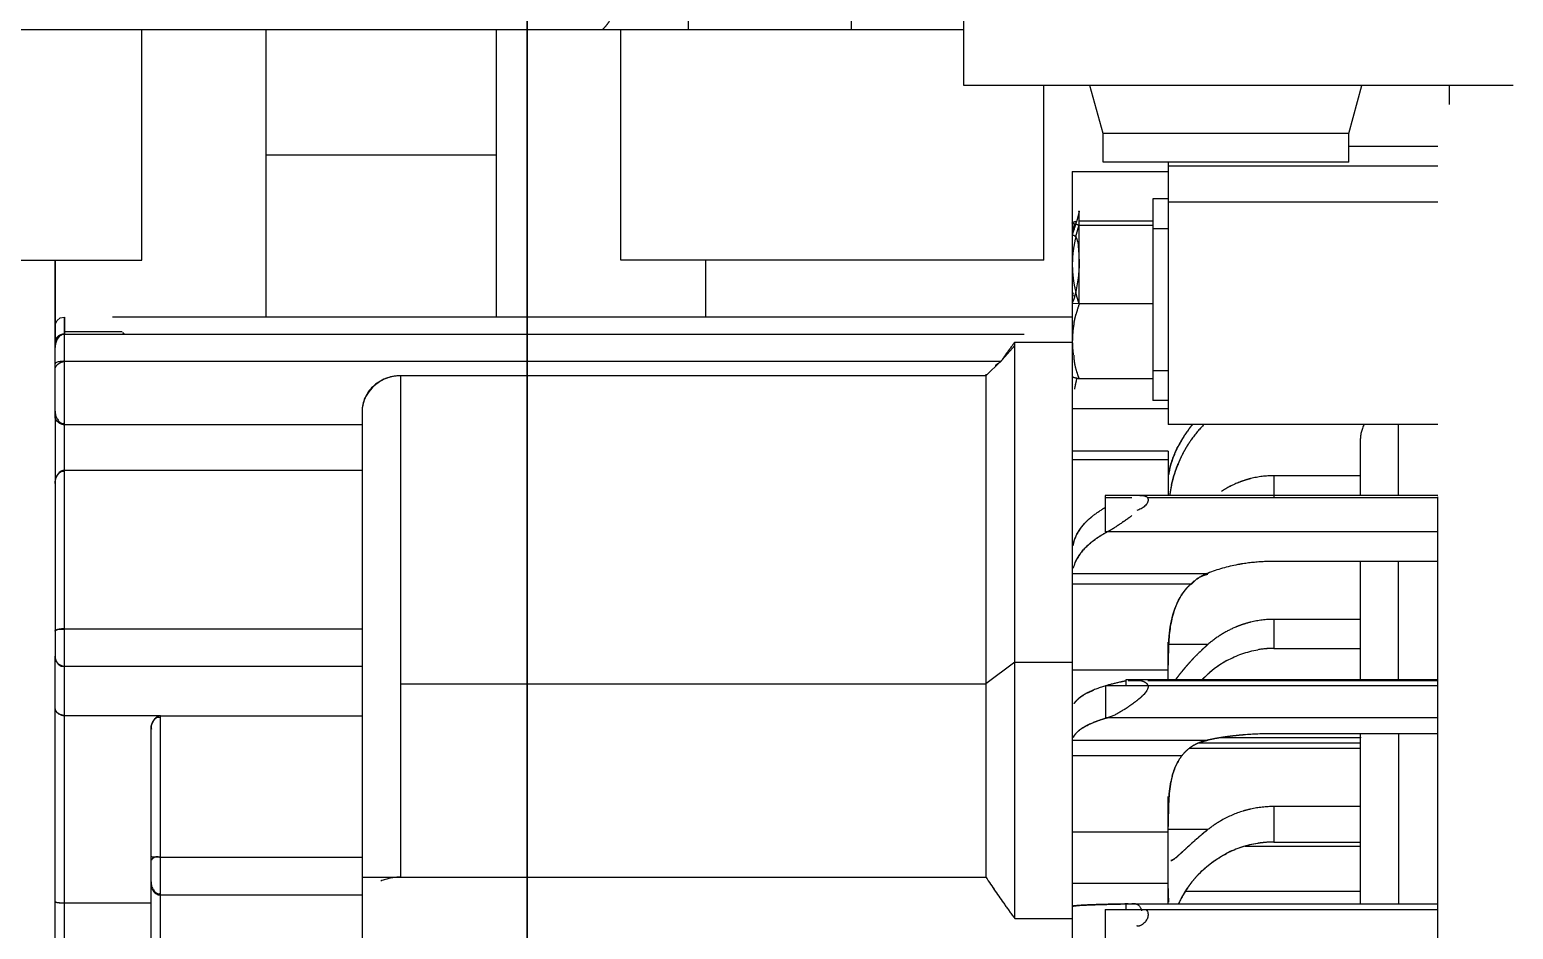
# Model space of a CAD drawing. Header units: millimetres. Extents: x 17886 to 18265, y -8727 to -7321.
# Drawn here: x 17969.892 to 17970.665, y -7871.951 to -7871.482 of the extents above; entities that cross this region are included whole.
import ezdxf

# ---------------------------------------------------------------- set-up
doc = ezdxf.new("R2010")
doc.units = ezdxf.units.MM
doc.linetypes.add('EPL_DASH', pattern=[1, 0.5, -0.5])
for name, color, linetype in [('2620532_DKREDXF_CONTINUOUS_LINE', 7, 'Continuous'), ('2706792_BM04DXF_CONTINUOUS_LINE', 7, 'Continuous'), ('3884027_DKREDXF_CONTINUOUS_LINE', 7, 'Continuous'), ('5D1026_DKVG0DXF_CONTINUOUS_LINE', 7, 'Continuous')]:
    doc.layers.add(name, color=color, linetype=linetype)
doc.layers.add('CRTANJE', color=4, linetype='Continuous', lineweight=30)

msp = doc.modelspace()

# ---------------------------------------------------------------- linework, layer by layer
at = {"layer": '2620532_DKREDXF_CONTINUOUS_LINE', "color": 7, "linetype": 'EPL_DASH'}
for p, q in [((17970.4512, -7871.53646), (17970.44438, -7871.51146)), ((17970.5792, -7871.53646), (17970.58602, -7871.51146)), ((17970.4512, -7871.55146), (17970.4512, -7871.53646)), ((17970.5792, -7871.53646), (17970.4512, -7871.53646)), ((17970.5792, -7871.55146), (17970.5792, -7871.53646)), ((17970.5792, -7871.55146), (17970.4512, -7871.55146))]:
    msp.add_line(p, q, dxfattribs=at)
at = {"layer": '2706792_BM04DXF_CONTINUOUS_LINE', "color": 7, "linetype": 'EPL_DASH'}
msp.add_line((17970.6257, -7873.2258), (17970.6257, -7871.51146), dxfattribs=at)
at = {"layer": '3884027_DKREDXF_CONTINUOUS_LINE', "color": 6, "linetype": 'EPL_DASH'}
for p, q in [((17970.2352, -7871.48246), (17970.2352, -7871.46946)), ((17970.3202, -7871.48246), (17970.3202, -7871.46946)), ((17970.20004, -7871.48246), (17967.5752, -7871.48246)), ((17969.95035, -7871.60246), (17969.95035, -7871.48246)), ((17970.0152, -7871.63225), (17970.0152, -7871.48246)), ((17970.1352, -7871.63225), (17970.1352, -7871.48246)), ((17970.20004, -7871.60246), (17970.20004, -7871.48246)), ((17970.42036, -7871.60246), (17970.42036, -7871.51146)), ((17970.0152, -7871.54762), (17970.1352, -7871.54762)), ((17970.4852, -7871.57057), (17970.4772, -7871.57057)), ((17970.43876, -7871.57688), (17970.43879, -7871.57683)), ((17969.6652, -7871.60246), (17969.95035, -7871.60246)), ((17969.9052, -7871.63742), (17969.9052, -7871.60246)), ((17969.90522, -7871.60246), (17969.90522, -7871.63746)), ((17970.42036, -7871.60246), (17970.20004, -7871.60246)), ((17970.24413, -7871.60246), (17970.24413, -7871.63225)), ((17969.90626, -7871.634), (17969.90783, -7871.63262)), ((17969.90783, -7871.63262), (17969.9102, -7871.63224)), ((17970.4352, -7871.63225), (17969.9102, -7871.63225)), ((17969.9052, -7871.63827), (17969.9052, -7871.63724)), ((17970.4852, -7871.67557), (17970.4772, -7871.67557)), ((17970.4852, -7871.70206), (17970.4352, -7871.70206)), ((17970.6257, -7871.72508), (17970.45239, -7871.72508)), ((17969.9052, -7871.80883), (17969.9052, -7871.80902)), ((17969.9052, -7871.8107), (17969.9052, -7871.80943)), ((17970.6257, -7871.8212), (17970.46316, -7871.8212)), ((17969.9552, -7871.8466), (17969.9552, -7871.84685)), ((17970.5852, -7871.8513), (17970.51233, -7871.8513)), ((17970.46438, -7871.93788), (17970.46317, -7871.93788))]:
    msp.add_line(p, q, dxfattribs=at)
at = {"layer": '3884027_DKREDXF_CONTINUOUS_LINE', "color": 7, "linetype": 'EPL_DASH'}
for p, q in [((17970.3786, -7871.48246), (17970.20004, -7871.48246)), ((17970.5792, -7871.54321), (17970.6257, -7871.54321)), ((17970.4852, -7871.55146), (17970.4852, -7871.68811)), ((17970.4352, -7871.55635), (17970.4352, -7872.92187)), ((17970.4352, -7871.55635), (17970.4852, -7871.55635)), ((17970.4852, -7871.55347), (17970.6257, -7871.55347)), ((17970.4772, -7871.57057), (17970.4772, -7871.67557)), ((17970.4852, -7871.5722), (17970.6257, -7871.5722)), ((17970.43877, -7871.57687), (17970.43879, -7871.57685)), ((17970.43877, -7871.58197), (17970.4772, -7871.58197)), ((17970.43879, -7871.57685), (17970.43879, -7871.57683)), ((17970.43879, -7871.59852), (17970.43879, -7871.57694)), ((17970.43877, -7871.58426), (17970.4772, -7871.58426)), ((17970.4772, -7871.58605), (17970.4852, -7871.58605)), ((17970.43879, -7871.60196), (17970.43879, -7871.59852)), ((17970.43879, -7871.60509), (17970.43879, -7871.60196)), ((17970.43879, -7871.62535), (17970.43879, -7871.60509)), ((17970.43522, -7871.62109), (17970.43653, -7871.62097)), ((17970.43877, -7871.62535), (17970.43522, -7871.62505)), ((17970.4772, -7871.62535), (17970.43877, -7871.62535)), ((17969.9102, -7871.63228), (17969.9102, -7871.63224)), ((17969.9102, -7871.63224), (17969.9102, -7871.63491)), ((17969.9102, -7871.64104), (17969.9102, -7871.63225)), ((17969.9102, -7871.63491), (17969.9102, -7871.6366)), ((17969.9052, -7871.6373), (17969.9052, -7871.63725)), ((17969.9052, -7871.63725), (17969.9052, -7871.63793)), ((17969.9052, -7871.63746), (17969.9052, -7871.6373)), ((17969.9052, -7871.68415), (17969.9052, -7871.63742)), ((17969.9052, -7871.63766), (17969.9052, -7871.63746)), ((17969.9052, -7871.63798), (17969.9052, -7871.63766)), ((17969.9052, -7871.63793), (17969.9052, -7871.63847)), ((17969.9052, -7871.64163), (17969.9052, -7871.63798)), ((17969.9052, -7871.63847), (17969.9052, -7871.64423)), ((17969.9052, -7871.64251), (17969.9052, -7871.64163)), ((17969.9052, -7871.64347), (17969.9052, -7871.64251)), ((17969.9052, -7871.6449), (17969.9052, -7871.64347)), ((17969.9102, -7871.6366), (17969.9102, -7871.63863)), ((17969.9102, -7871.63863), (17969.9102, -7871.63979)), ((17969.9102, -7871.63979), (17969.9102, -7871.64104)), ((17969.9402, -7871.63993), (17969.9102, -7871.63993)), ((17969.9102, -7871.64104), (17970.4352, -7871.64104)), ((17969.9102, -7872.0765), (17969.9102, -7871.64113)), ((17969.9052, -7871.64423), (17969.9052, -7871.64516)), ((17969.9052, -7871.64806), (17969.9052, -7871.6449)), ((17970.4052, -7871.64701), (17970.40002, -7871.65287)), ((17970.4052, -7871.94544), (17970.4052, -7871.64524)), ((17970.4052, -7871.64524), (17970.4352, -7871.64524)), ((17969.90521, -7871.6564), (17969.9052, -7871.65649)), ((17969.9102, -7871.6552), (17970.398, -7871.6552)), ((17970.398, -7871.6552), (17970.3902, -7871.66277)), ((17970.40002, -7871.65287), (17970.39738, -7871.65585)), ((17970.0852, -7871.66277), (17970.0852, -7871.92395)), ((17970.3902, -7871.66277), (17970.0852, -7871.66277)), ((17970.3902, -7871.66188), (17970.3902, -7871.92395)), ((17970.43877, -7871.66416), (17970.4772, -7871.66416)), ((17970.4772, -7871.66008), (17970.4852, -7871.66008)), ((17969.9052, -7871.68121), (17969.90522, -7871.68182)), ((17970.0652, -7871.68109), (17970.0652, -7871.9589)), ((17970.43527, -7871.67972), (17970.4852, -7871.67972)), ((17969.90521, -7871.68444), (17969.9052, -7871.68415)), ((17969.9052, -7871.68444), (17969.9052, -7871.80883)), ((17969.9102, -7871.68817), (17970.0652, -7871.68817)), ((17970.6257, -7871.68811), (17970.4852, -7871.68811)), ((17970.6052, -7871.72508), (17970.6052, -7871.68811)), ((17970.5852, -7871.69689), (17970.5852, -7871.72508)), ((17970.4852, -7871.70206), (17970.4852, -7871.72508)), ((17969.9102, -7871.71185), (17970.0652, -7871.71185)), ((17970.4352, -7871.70637), (17970.4852, -7871.70637)), ((17969.9052, -7871.7188), (17969.90522, -7871.71819)), ((17970.5402, -7871.71482), (17970.5402, -7871.72577)), ((17970.5852, -7871.71482), (17970.5402, -7871.71482)), ((17970.45239, -7871.72509), (17970.45239, -7871.74401)), ((17970.45239, -7871.72619), (17970.46615, -7871.72619)), ((17970.47461, -7871.72619), (17970.6257, -7871.72619)), ((17970.6257, -7871.74401), (17970.45239, -7871.74401)), ((17970.6257, -7871.75945), (17970.5402, -7871.75945)), ((17970.5852, -7871.75945), (17970.5852, -7871.82151)), ((17970.6052, -7871.82151), (17970.6052, -7871.75945)), ((17970.43526, -7871.76567), (17970.50575, -7871.76567)), ((17970.4352, -7871.7712), (17970.49696, -7871.7712)), ((17970.5402, -7871.78964), (17970.5402, -7871.80477)), ((17970.5852, -7871.78964), (17970.5402, -7871.78964)), ((17969.9052, -7871.79587), (17969.90522, -7871.79576)), ((17969.9102, -7871.79458), (17970.0652, -7871.79458)), ((17970.4852, -7871.82151), (17970.4852, -7871.80157)), ((17970.4852, -7871.80262), (17970.50599, -7871.80262)), ((17970.53188, -7871.80547), (17970.53193, -7871.80546)), ((17970.5402, -7871.80477), (17970.5852, -7871.80477)), ((17969.9052, -7871.80883), (17969.9052, -7871.80905)), ((17969.90521, -7871.80924), (17969.9052, -7871.80883)), ((17969.9052, -7872.06954), (17969.9052, -7871.8107)), ((17970.0652, -7871.8142), (17969.9102, -7871.8142)), ((17970.4052, -7871.8119), (17970.3902, -7871.82322)), ((17970.4052, -7871.8119), (17970.3902, -7871.82322)), ((17970.4052, -7871.8119), (17970.4352, -7871.8119)), ((17970.4352, -7871.81591), (17970.4852, -7871.81591)), ((17970.46316, -7871.8212), (17970.46316, -7871.82411)), ((17970.46437, -7871.82151), (17970.47068, -7871.82151)), ((17970.47457, -7871.82151), (17970.6257, -7871.82151)), ((17970.0852, -7871.82322), (17970.3902, -7871.82322)), ((17970.45245, -7871.82411), (17970.45245, -7871.8409)), ((17970.45245, -7871.82411), (17970.6257, -7871.82411)), ((17970.45272, -7871.82422), (17970.4531, -7871.82411)), ((17970.46025, -7871.82232), (17970.46027, -7871.82232)), ((17969.90521, -7871.83645), (17969.9052, -7871.8362)), ((17969.9102, -7871.83972), (17969.9602, -7871.83972)), ((17969.9602, -7871.95877), (17969.9602, -7871.8399)), ((17969.9602, -7871.8399), (17970.0652, -7871.8399)), ((17970.6257, -7871.8409), (17970.45245, -7871.8409)), ((17969.9552, -7871.84685), (17969.95522, -7871.84624)), ((17969.9552, -7872.23059), (17969.9552, -7871.84685)), ((17970.43526, -7871.85255), (17970.50575, -7871.85255)), ((17970.6257, -7871.84921), (17970.5402, -7871.84921)), ((17970.5852, -7871.84921), (17970.5852, -7871.93788)), ((17970.6052, -7871.84921), (17970.6052, -7871.93788)), ((17970.4352, -7871.86048), (17970.4924, -7871.86048)), ((17970.4962, -7871.8568), (17970.5852, -7871.8568)), ((17970.5852, -7871.8542), (17970.50066, -7871.8542)), ((17970.4852, -7871.93788), (17970.4852, -7871.88189)), ((17970.5402, -7871.88714), (17970.5402, -7871.90566)), ((17970.5852, -7871.88714), (17970.5402, -7871.88714)), ((17970.4852, -7871.899), (17970.50605, -7871.899)), ((17970.4352, -7871.9004), (17970.4852, -7871.9004)), ((17970.5402, -7871.90566), (17970.5852, -7871.90566)), ((17969.95521, -7871.91331), (17969.9552, -7871.91329)), ((17969.95959, -7871.91358), (17970.0652, -7871.91359)), ((17970.52521, -7871.90782), (17970.5852, -7871.90782)), ((17969.9552, -7871.92789), (17969.95521, -7871.92822)), ((17970.0652, -7871.92395), (17970.3902, -7871.92395)), ((17970.4352, -7871.92709), (17970.4852, -7871.92709)), ((17969.9052, -7871.93667), (17969.90521, -7871.93672)), ((17969.9102, -7871.93731), (17969.9552, -7871.93731)), ((17970.0652, -7871.93326), (17969.9602, -7871.93326)), ((17970.46028, -7871.93795), (17970.46312, -7871.9379)), ((17970.46312, -7871.9379), (17970.46438, -7871.93788)), ((17970.46438, -7871.93788), (17970.46315, -7871.9379)), ((17970.46317, -7871.93788), (17970.46317, -7871.94079)), ((17970.46438, -7871.93788), (17970.6257, -7871.93788)), ((17970.49418, -7871.9312), (17970.5852, -7871.9312)), ((17970.4052, -7871.94544), (17970.4352, -7871.94544)), ((17970.45239, -7871.94079), (17970.45239, -7871.95788)), ((17970.45239, -7871.94079), (17970.6257, -7871.94079))]:
    msp.add_line(p, q, dxfattribs=at)
at = {"layer": '3884027_DKREDXF_CONTINUOUS_LINE', "color": 6, "linetype": 'EPL_DASH'}
for points in [[(17969.9052, -7871.63724), (17969.90545, -7871.6357), (17969.90626, -7871.634)], [(17969.9052, -7871.63724), (17969.90527, -7871.63786), (17969.90532, -7871.63799)], [(17969.90532, -7871.63799), (17969.90538, -7871.63806), (17969.90552, -7871.63804)]]:
    msp.add_lwpolyline(points, dxfattribs=at)
at = {"layer": '3884027_DKREDXF_CONTINUOUS_LINE', "color": 7, "linetype": 'EPL_DASH'}
for points in [[(17969.9102, -7871.64113), (17969.90962, -7871.64117), (17969.90905, -7871.64131), (17969.90848, -7871.64155), (17969.90792, -7871.64189), (17969.90737, -7871.64235), (17969.90683, -7871.64294), (17969.90633, -7871.64366), (17969.9059, -7871.64452), (17969.90555, -7871.64552)], [(17969.90555, -7871.64552), (17969.90538, -7871.64624), (17969.90525, -7871.64711), (17969.9052, -7871.64808)], [(17969.90555, -7871.65602), (17969.90538, -7871.65615), (17969.90525, -7871.65632), (17969.90521, -7871.6564)], [(17969.9102, -7871.6552), (17969.90962, -7871.65521), (17969.90905, -7871.65524), (17969.90848, -7871.65528), (17969.90792, -7871.65534), (17969.90736, -7871.65543), (17969.90682, -7871.65554), (17969.90633, -7871.65567), (17969.9059, -7871.65583), (17969.90555, -7871.65602)], [(17970.47457, -7871.82411), (17970.47465, -7871.82457), (17970.47464, -7871.82503), (17970.47455, -7871.82553), (17970.47436, -7871.82606), (17970.47406, -7871.82665), (17970.47366, -7871.82727), (17970.47312, -7871.82798), (17970.47243, -7871.82875)], [(17969.9556, -7871.91342), (17969.95538, -7871.91338), (17969.95525, -7871.91334), (17969.95521, -7871.91331)], [(17969.95959, -7871.91358), (17969.95899, -7871.91358), (17969.95841, -7871.91357), (17969.95783, -7871.91356), (17969.95729, -7871.91354), (17969.95678, -7871.91351), (17969.95632, -7871.91349), (17969.95593, -7871.91345), (17969.9556, -7871.91342)], [(17970.47361, -7871.94078), (17970.47401, -7871.94127), (17970.47431, -7871.94176), (17970.47451, -7871.94224), (17970.47463, -7871.94272)]]:
    msp.add_lwpolyline(points, dxfattribs=at)
for centre, radius, start, end in [((17970.31785, -7871.5486), 0.12427, 343.48798, 344.29808), ((17970.29879, -7871.53747), 0.14529, 339.88366, 340.56547), ((17970.32465, -7871.55084), 0.11711, 340.76289, 341.64074), ((17970.31849, -7871.5488), 0.1236, 341.64688, 343.4942), ((17970.28345, -7871.53206), 0.16156, 340.56909, 341.3353), ((17970.50621, -7871.60728), 0.07121, 166.01051, 170.23053), ((17970.44718, -7871.53572), 0.04926, 259.34982, 260.17196), ((17970.49425, -7871.60522), 0.05908, 170.24007, 174.91375), ((17970.40503, -7871.59983), 0.03368, 5.58044, 8.14904), ((17970.39421, -7871.60089), 0.04456, 3.44477, 5.59423), ((17970.49016, -7871.60478), 0.05496, 174.98399, 179.76758), ((17970.49091, -7871.60479), 0.05571, 179.76713, 184.51004), ((17970.38255, -7871.60161), 0.05623, 1.60458, 3.45453), ((17970.37098, -7871.60194), 0.06781, 359.98438, 1.61198), ((17970.49449, -7871.60446), 0.05931, 184.55049, 189.26319), ((17970.40094, -7871.60836), 0.03657, 339.63328, 342.31541), ((17970.50242, -7871.60316), 0.06734, 189.27145, 193.88077), ((17970.40693, -7871.61383), 0.03043, 338.36335, 341.64539), ((17970.51018, -7871.65015), 0.07559, 163.55656, 165.00692), ((17970.52405, -7871.6543), 0.09006, 161.25145, 163.52374), ((17970.48899, -7871.64519), 0.05381, 169.3552, 173.91849), ((17970.48513, -7871.64477), 0.04992, 173.93615, 183.39988), ((17970.4972, -7871.72003), 0.11842, 144.8681, 146.8188), ((17970.48683, -7871.64463), 0.05163, 183.44262, 188.10326), ((17970.51191, -7871.68274), 0.07669, 167.00562, 170.21919), ((17970.51137, -7871.68262), 0.07614, 165.78919, 168.82269), ((17970.51133, -7871.68261), 0.0761, 165.7868, 167.00308), ((17970.08238, -7871.68112), 0.01718, 172.97649, 179.89656), ((17970.54922, -7871.73007), 0.06636, 143.49459, 148.83477), ((17970.55042, -7871.73084), 0.06778, 140.92169, 144.06159), ((17970.55135, -7871.73159), 0.06897, 140.91518, 143.52867), ((17970.54551, -7871.73004), 0.05909, 134.76893, 144.9992), ((17970.54532, -7871.72987), 0.05884, 134.75959, 144.97878), ((17970.5461, -7871.72812), 0.06267, 148.8855, 151.45782), ((17970.54789, -7871.73173), 0.06201, 144.93925, 148.52087), ((17970.5475, -7871.73149), 0.06155, 144.95912, 148.35621), ((17970.55026, -7871.73307), 0.06473, 153.27727, 158.02087), ((17970.55077, -7871.73328), 0.06528, 153.10617, 157.90144), ((17970.54921, -7871.73254), 0.06356, 148.52058, 153.27848), ((17970.54887, -7871.73232), 0.06316, 148.36432, 153.10611), ((17970.55356, -7871.73438), 0.06828, 157.93506, 167.36411), ((17970.54504, -7871.73248), 0.05955, 167.3497, 169.79077), ((17970.54115, -7871.7669), 0.05225, 111.24116, 122.7689), ((17970.54099, -7871.76659), 0.05191, 111.19197, 122.79192), ((17970.54082, -7871.76628), 0.05155, 108.84185, 111.14466), ((17970.54052, -7871.76542), 0.05064, 108.83053, 111.17491), ((17970.54059, -7871.76556), 0.05079, 104.18724, 108.85423), ((17970.5404, -7871.76509), 0.05029, 104.15717, 108.83078), ((17970.54025, -7871.76451), 0.04969, 90.06119, 104.15002), ((17970.54021, -7871.76432), 0.0495, 90.01339, 104.11451), ((17970.47045, -7871.76699), 0.03976, 127.55255, 132.78841), ((17970.32692, -7871.54826), 0.23343, 305.95007, 306.61763), ((17970.47976, -7871.79454), 0.05687, 117.31928, 121.24651), ((17970.4801, -7871.79518), 0.0576, 117.32799, 121.17118), ((17970.33293, -7871.55656), 0.22318, 305.28718, 305.95134), ((17970.47587, -7871.78814), 0.04938, 121.23733, 125.58524), ((17970.47587, -7871.78819), 0.04944, 121.16696, 125.26083), ((17970.53993, -7871.86217), 0.10271, 92.12671, 98.87035), ((17970.5399, -7871.86192), 0.10246, 92.11748, 98.87764), ((17970.54021, -7871.86869), 0.10924, 90.00502, 92.14705), ((17970.54017, -7871.86672), 0.10726, 89.9845, 92.16601), ((17970.53907, -7871.85625), 0.09673, 98.91196, 100.51552), ((17970.53895, -7871.85548), 0.09596, 98.91146, 100.52773), ((17970.51762, -7871.79345), 0.03037, 138.39192, 148.77774), ((17970.51665, -7871.7926), 0.02908, 132.60273, 138.35861), ((17970.51651, -7871.79249), 0.0289, 132.55728, 137.9729), ((17970.52328, -7871.79653), 0.03682, 153.32305, 157.75924), ((17970.51995, -7871.79486), 0.03309, 148.77096, 153.32525), ((17970.54052, -7871.84161), 0.05202, 103.74911, 108.28946), ((17970.54025, -7871.84081), 0.05117, 90.05753, 103.70302), ((17970.54021, -7871.84062), 0.05098, 90.00907, 103.67157), ((17970.54228, -7871.84456), 0.05546, 121.95923, 130.87443), ((17970.54188, -7871.84405), 0.05481, 121.88771, 130.90285), ((17970.54094, -7871.84254), 0.05303, 112.87701, 121.89105), ((17970.54067, -7871.84202), 0.05245, 112.82199, 121.93094), ((17970.54064, -7871.84202), 0.05244, 109.92215, 112.79115), ((17970.54049, -7871.84154), 0.05194, 109.94714, 112.84405), ((17970.54071, -7871.84222), 0.05266, 108.2785, 109.92311), ((17970.54036, -7871.84119), 0.05157, 108.26637, 109.94577), ((17970.54032, -7871.84108), 0.05145, 103.71148, 108.26552), ((17970.61153, -7871.80867), 0.1263, 176.99948, 178.15122), ((17970.57938, -7871.8872), 0.11198, 130.94768, 136.8145), ((17970.57845, -7871.88631), 0.11069, 133.03668, 136.77026), ((17970.58234, -7871.89048), 0.1164, 130.99107, 133.03665), ((17970.54023, -7871.85491), 0.05015, 90.03852, 99.58878), ((17970.54024, -7871.85476), 0.04999, 90.04514, 99.56362), ((17970.88231, -7871.81246), 0.39711, 179.54848, 180.01035), ((17970.57864, -7871.88657), 0.11101, 138.33442, 139.83354), ((17970.57899, -7871.88686), 0.11146, 138.39054, 139.83584), ((17970.57892, -7871.88681), 0.11138, 136.79846, 138.38075), ((17970.5802, -7871.88794), 0.11308, 136.77808, 138.33873), ((17970.54173, -7871.85821), 0.05378, 118.878, 128.45914), ((17970.54179, -7871.85829), 0.05388, 118.72711, 128.25243), ((17970.4874, -7871.94889), 0.12945, 100.80433, 102.10558), ((17970.58471, -7871.8914), 0.11877, 141.15467, 143.95211), ((17970.58016, -7871.88778), 0.11295, 140.48361, 141.13633), ((17970.58002, -7871.88773), 0.11281, 140.45703, 141.11008), ((17970.58034, -7871.888), 0.11323, 139.83233, 140.45752), ((17970.57795, -7871.88596), 0.11009, 139.84106, 140.4837), ((17970.54328, -7871.86017), 0.05628, 128.26368, 136.5748), ((17970.54333, -7871.8602), 0.05633, 128.47311, 136.58556), ((17970.45602, -7871.85359), 0.02873, 118.8345, 121.57976), ((17970.45869, -7871.85842), 0.03426, 116.46553, 118.84151), ((17970.41612, -7871.76422), 0.08583, 302.33708, 304.05495), ((17970.47009, -7871.9029), 0.0641, 107.96727, 110.94195), ((17970.47533, -7871.91924), 0.08126, 105.41913, 107.92852), ((17970.47512, -7871.91836), 0.08036, 105.44086, 107.98063), ((17970.52966, -7871.96076), 0.11082, 100.65657, 102.45989), ((17970.52929, -7871.95882), 0.10885, 100.65597, 102.49094), ((17970.53241, -7871.97525), 0.12557, 99.30356, 100.66709), ((17970.53226, -7871.97443), 0.12474, 99.29513, 100.66775), ((17970.53419, -7871.98615), 0.13662, 98.16836, 99.29973), ((17970.53419, -7871.98604), 0.13651, 98.17604, 99.30771), ((17970.53529, -7871.99375), 0.1443, 97.53248, 98.17324), ((17970.53521, -7871.99304), 0.14359, 97.53676, 98.18053), ((17970.53695, -7872.00664), 0.15729, 95.86619, 97.51566), ((17970.53689, -7872.00612), 0.15677, 95.86432, 97.51902), ((17970.5389, -7872.02547), 0.17622, 94.36631, 95.87074), ((17970.53865, -7872.0229), 0.17365, 94.80627, 95.87541), ((17970.5393, -7872.03052), 0.18129, 94.37332, 94.81199), ((17970.54006, -7872.04247), 0.19326, 89.95913, 94.32659), ((17970.54001, -7872.04129), 0.19208, 89.94494, 94.33941), ((17970.59511, -7871.85252), 0.00991, 171.3349, 179.95862), ((17970.59455, -7871.85252), 0.00935, 170.78473, 179.92737), ((17970.50944, -7871.87415), 0.02184, 135.00928, 141.25797), ((17970.50898, -7871.87374), 0.02123, 134.9091, 141.3416), ((17970.50901, -7871.87373), 0.02125, 128.54268, 135.00026), ((17970.50892, -7871.87368), 0.02115, 128.41069, 134.89822), ((17970.50897, -7871.87368), 0.02119, 121.76892, 128.53225), ((17970.50921, -7871.87406), 0.02163, 121.78087, 128.39938), ((17970.50977, -7871.87496), 0.02269, 115.12787, 121.77014), ((17970.50954, -7871.87463), 0.02229, 114.95336, 121.72309), ((17970.51075, -7871.87725), 0.02517, 108.48839, 114.93464), ((17970.53143, -7871.88288), 0.04568, 165.3951, 168.66387), ((17970.53141, -7871.8829), 0.04566, 165.3673, 168.6381), ((17970.61426, -7871.89119), 0.12901, 176.73308, 178.2498), ((17970.67378, -7871.89306), 0.18856, 178.23282, 179.04558), ((17970.54016, -7871.94214), 0.05499, 106.838, 119.62299), ((17970.54008, -7871.94199), 0.05483, 106.8073, 119.6236), ((17970.54035, -7871.94279), 0.05567, 102.62286, 106.83202), ((17970.54014, -7871.94218), 0.05503, 102.5833, 106.80799), ((17970.54024, -7871.94268), 0.05553, 90.04151, 102.57011), ((17970.54019, -7871.94242), 0.05528, 89.99076, 102.54464), ((17970.61701, -7872.03853), 0.17827, 128.49346, 129.77636), ((17970.54045, -7871.94249), 0.05545, 119.69704, 128.34197), ((17970.54007, -7871.94197), 0.0548, 119.62601, 128.36722), ((17970.68836, -7872.11901), 0.28582, 131.80388, 132.36653), ((17970.62371, -7872.0465), 0.18868, 129.79119, 131.84684), ((17970.54031, -7871.96023), 0.05458, 99.0003, 117.10297), ((17970.54031, -7871.96017), 0.05452, 98.95259, 116.97283), ((17970.54022, -7871.95992), 0.05426, 94.45947, 98.95556), ((17970.54025, -7871.96016), 0.0545, 94.47117, 98.89358), ((17970.54022, -7871.95969), 0.05403, 90.02057, 94.47611), ((17970.5402, -7871.95962), 0.05396, 90.00338, 94.4645), ((17970.85733, -7872.30422), 0.53653, 132.37065, 132.65292), ((17970.54072, -7871.96055), 0.05507, 136.15802, 141.01236), ((17970.54095, -7871.96078), 0.05538, 135.96302, 140.84468), ((17969.96849, -7871.92629), 0.01329, 180.31674, 183.76021), ((17970.74799, -7871.6899), 0.42754, 213.1913, 215.51163), ((17970.74283, -7871.69339), 0.42132, 213.17856, 215.53289), ((17971.42483, -7871.93073), 0.93964, 179.94859, 180.06354), ((17970.54185, -7871.96141), 0.05649, 145.90641, 155.37458), ((17970.54197, -7871.96145), 0.05661, 145.78785, 155.38631), ((17970.54147, -7871.96115), 0.05603, 141.01193, 145.90707), ((17970.5411, -7871.9609), 0.05557, 140.8438, 145.75441), ((17970.48261, -7873.15478), 1.21704, 91.05138, 91.23467), ((17970.48641, -7873.35976), 1.42205, 90.93746, 91.05316), ((17970.51023, -7871.93482), 0.02498, 183.17776, 184.78029), ((17970.50968, -7871.93492), 0.02443, 183.04044, 184.67438), ((17970.79003, -7871.65992), 0.47918, 215.50871, 216.57194), ((17970.78123, -7871.66636), 0.46827, 215.49351, 216.58149), ((17970.47744, -7872.91566), 0.97786, 91.23379, 91.44828)]:
    msp.add_arc(centre, radius, start, end, dxfattribs=at)
at = {"layer": '3884027_DKREDXF_CONTINUOUS_LINE', "color": 6, "linetype": 'EPL_DASH'}
msp.add_arc((17970.6052, -7871.69689), 0.02, 153.65398, 180, dxfattribs=at)
msp.add_open_spline([(17970.19018, -7871.48254), (17970.19096, -7871.48191), (17970.19237, -7871.48049), (17970.1935, -7871.47885), (17970.19402, -7871.47801)], degree=3, knots=[0, 0, 0, 0, 0.502139, 1, 1, 1, 1], dxfattribs=at)
at = {"layer": '3884027_DKREDXF_CONTINUOUS_LINE', "color": 7, "linetype": 'EPL_DASH'}
for points, knots in [([(17970.4352, -7871.58308), (17970.43524, -7871.58285), (17970.43607, -7871.58256), (17970.43667, -7871.58239), (17970.43714, -7871.58229)], [0, 0, 0, 0, 0.318615, 1, 1, 1, 1]), ([(17970.43879, -7871.57694), (17970.43873, -7871.57749), (17970.43826, -7871.57925), (17970.43782, -7871.58101), (17970.43748, -7871.58223)], [0, 0, 0, 0, 0.302732, 1, 1, 1, 1]), ([(17970.43863, -7871.57723), (17970.43866, -7871.57715), (17970.4387, -7871.57703), (17970.43875, -7871.57691), (17970.43877, -7871.57687)], [0, 0, 0, 0, 0.64543, 1, 1, 1, 1]), ([(17970.43542, -7871.5834), (17970.43536, -7871.58336), (17970.43527, -7871.5833), (17970.43521, -7871.5832), (17970.4352, -7871.58315)], [0, 0, 0, 0, 0.588683, 1, 1, 1, 1]), ([(17970.43582, -7871.58732), (17970.43572, -7871.58732), (17970.43552, -7871.58735), (17970.43532, -7871.5874), (17970.43522, -7871.58744)], [0, 0, 0, 0, 0.480761, 1, 1, 1, 1]), ([(17970.43522, -7871.58942), (17970.43556, -7871.58941), (17970.43631, -7871.58961), (17970.43679, -7871.59019), (17970.43701, -7871.59051)], [0, 0, 0, 0, 0.46325, 1, 1, 1, 1]), ([(17970.43646, -7871.58378), (17970.43625, -7871.58372), (17970.4359, -7871.58362), (17970.43555, -7871.58348), (17970.43542, -7871.5834)], [0, 0, 0, 0, 0.582538, 1, 1, 1, 1]), ([(17970.43698, -7871.58391), (17970.43689, -7871.58389), (17970.43672, -7871.58385), (17970.43655, -7871.5838), (17970.43646, -7871.58378)], [0, 0, 0, 0, 0.517065, 1, 1, 1, 1]), ([(17970.43807, -7871.58413), (17970.43788, -7871.5841), (17970.43752, -7871.58403), (17970.43715, -7871.58395), (17970.43698, -7871.58391)], [0, 0, 0, 0, 0.522111, 1, 1, 1, 1]), ([(17970.43711, -7871.59007), (17970.43735, -7871.58909), (17970.43788, -7871.58715), (17970.43846, -7871.58522), (17970.43877, -7871.58426)], [0, 0, 0, 0, 0.499827, 1, 1, 1, 1]), ([(17970.43701, -7871.59051), (17970.43738, -7871.59108), (17970.43795, -7871.5926), (17970.43824, -7871.59415), (17970.43837, -7871.59505)], [0, 0, 0, 0, 0.429007, 1, 1, 1, 1]), ([(17970.437, -7871.61908), (17970.43683, -7871.61983), (17970.43647, -7871.62128), (17970.43605, -7871.62272), (17970.43581, -7871.62341)], [0, 0, 0, 0, 0.512256, 1, 1, 1, 1]), ([(17970.43877, -7871.62535), (17970.43845, -7871.62435), (17970.43784, -7871.62235), (17970.43729, -7871.62033), (17970.43704, -7871.61931)], [0, 0, 0, 0, 0.500431, 1, 1, 1, 1]), ([(17970.43611, -7871.63525), (17970.43625, -7871.63447), (17970.43658, -7871.63291), (17970.43697, -7871.63137), (17970.43717, -7871.6306)], [0, 0, 0, 0, 0.499358, 1, 1, 1, 1]), ([(17969.9102, -7871.64104), (17969.90893, -7871.64104), (17969.90646, -7871.64175), (17969.9052, -7871.6441), (17969.9052, -7871.64516)], [0, 0, 0, 0, 0.544609, 1, 1, 1, 1]), ([(17969.94139, -7871.64115), (17969.94125, -7871.64101), (17969.94098, -7871.64075), (17969.94071, -7871.64049), (17969.94058, -7871.64037)], [0, 0, 0, 0, 0.524706, 1, 1, 1, 1]), ([(17970.43637, -7871.65561), (17970.43629, -7871.655), (17970.43618, -7871.65378), (17970.4362, -7871.65255), (17970.43625, -7871.65194)], [0, 0, 0, 0, 0.497536, 1, 1, 1, 1]), ([(17969.9052, -7871.65941), (17969.9052, -7871.65912), (17969.90532, -7871.65853), (17969.9056, -7871.65801), (17969.90577, -7871.65775)], [0, 0, 0, 0, 0.478855, 1, 1, 1, 1]), ([(17969.90577, -7871.65775), (17969.90625, -7871.65703), (17969.9076, -7871.65586), (17969.90933, -7871.65529), (17969.9102, -7871.65529)], [0, 0, 0, 0, 0.498022, 1, 1, 1, 1]), ([(17970.39739, -7871.65584), (17970.397, -7871.65611), (17970.39622, -7871.65663), (17970.39545, -7871.65717), (17970.39506, -7871.65744)], [0, 0, 0, 0, 0.496396, 1, 1, 1, 1]), ([(17970.43804, -7871.66202), (17970.43768, -7871.66097), (17970.437, -7871.65886), (17970.43652, -7871.6567), (17970.43637, -7871.65561)], [0, 0, 0, 0, 0.502443, 1, 1, 1, 1]), ([(17970.0852, -7871.66277), (17970.08, -7871.66277), (17970.06968, -7871.66643), (17970.0652, -7871.6765), (17970.0652, -7871.68109)], [0, 0, 0, 0, 0.531011, 1, 1, 1, 1]), ([(17970.0852, -7871.66277), (17970.08267, -7871.66277), (17970.07368, -7871.66411), (17970.06612, -7871.67259), (17970.06533, -7871.67902)], [0, 0, 0, 0, 0.280377, 1, 1, 1, 1]), ([(17970.4352, -7871.66306), (17970.43522, -7871.66317), (17970.43555, -7871.66339), (17970.43585, -7871.6635), (17970.43606, -7871.66357)], [0, 0, 0, 0, 0.347323, 1, 1, 1, 1]), ([(17970.43606, -7871.66357), (17970.43623, -7871.66362), (17970.43658, -7871.66372), (17970.43695, -7871.6638), (17970.43714, -7871.66385)], [0, 0, 0, 0, 0.459374, 1, 1, 1, 1]), ([(17970.43714, -7871.66385), (17970.4374, -7871.6639), (17970.43794, -7871.66401), (17970.43848, -7871.66411), (17970.43877, -7871.66416)], [0, 0, 0, 0, 0.473107, 1, 1, 1, 1]), ([(17970.43877, -7871.66416), (17970.43865, -7871.6638), (17970.4384, -7871.66309), (17970.43816, -7871.66238), (17970.43804, -7871.66202)], [0, 0, 0, 0, 0.499677, 1, 1, 1, 1]), ([(17969.9102, -7871.68827), (17969.90904, -7871.68827), (17969.9069, -7871.68737), (17969.90535, -7871.68548), (17969.90522, -7871.68444)], [0, 0, 0, 0, 0.524187, 1, 1, 1, 1]), ([(17970.48557, -7871.71306), (17970.48574, -7871.71213), (17970.48688, -7871.70695), (17970.48896, -7871.70199), (17970.49104, -7871.69817)], [0, 0, 0, 0, 0.178501, 1, 1, 1, 1]), ([(17970.4906, -7871.69899), (17970.48979, -7871.70054), (17970.48751, -7871.70537), (17970.48594, -7871.71055), (17970.48541, -7871.7141)], [0, 0, 0, 0, 0.327136, 1, 1, 1, 1]), ([(17970.48694, -7871.71944), (17970.48673, -7871.72039), (17970.48636, -7871.72226), (17970.48607, -7871.72415), (17970.48595, -7871.72509)], [0, 0, 0, 0, 0.507172, 1, 1, 1, 1]), ([(17970.47036, -7871.72508), (17970.47115, -7871.72507), (17970.47254, -7871.72513), (17970.47399, -7871.72568), (17970.47436, -7871.72617)], [0, 0, 0, 0, 0.560734, 1, 1, 1, 1]), ([(17970.47436, -7871.72617), (17970.47442, -7871.72624), (17970.47452, -7871.72641), (17970.47459, -7871.72659), (17970.47461, -7871.72669)], [0, 0, 0, 0, 0.495235, 1, 1, 1, 1]), ([(17970.44343, -7871.73781), (17970.443, -7871.73821), (17970.44217, -7871.73903), (17970.44138, -7871.73988), (17970.441, -7871.74031)], [0, 0, 0, 0, 0.508375, 1, 1, 1, 1]), ([(17970.45492, -7871.74332), (17970.45471, -7871.74344), (17970.45429, -7871.74368), (17970.45387, -7871.7439), (17970.45366, -7871.74401)], [0, 0, 0, 0, 0.511354, 1, 1, 1, 1]), ([(17970.44733, -7871.74783), (17970.44638, -7871.7485), (17970.44459, -7871.74988), (17970.44291, -7871.75141), (17970.44214, -7871.75219)], [0, 0, 0, 0, 0.51572, 1, 1, 1, 1]), ([(17970.43663, -7871.76018), (17970.43701, -7871.75927), (17970.43793, -7871.75746), (17970.43907, -7871.75579), (17970.4397, -7871.75497)], [0, 0, 0, 0, 0.485906, 1, 1, 1, 1]), ([(17970.5032, -7871.76686), (17970.50362, -7871.76668), (17970.5045, -7871.76637), (17970.5054, -7871.76617), (17970.50586, -7871.7661)], [0, 0, 0, 0, 0.496259, 1, 1, 1, 1]), ([(17970.50575, -7871.76567), (17970.50533, -7871.76584), (17970.50448, -7871.7662), (17970.50364, -7871.76658), (17970.50322, -7871.76678)], [0, 0, 0, 0, 0.499482, 1, 1, 1, 1]), ([(17969.90521, -7871.79575), (17969.90524, -7871.79566), (17969.90537, -7871.79545), (17969.90556, -7871.7953), (17969.90568, -7871.79522)], [0, 0, 0, 0, 0.419003, 1, 1, 1, 1]), ([(17969.90581, -7871.79523), (17969.90564, -7871.7953), (17969.90537, -7871.79535), (17969.90526, -7871.79569), (17969.90531, -7871.79575)], [0, 0, 0, 0, 0.676082, 1, 1, 1, 1]), ([(17969.90568, -7871.79522), (17969.90579, -7871.79515), (17969.90605, -7871.79502), (17969.90632, -7871.79493), (17969.90648, -7871.79489)], [0, 0, 0, 0, 0.447975, 1, 1, 1, 1]), ([(17969.90682, -7871.79493), (17969.90663, -7871.79497), (17969.90629, -7871.79506), (17969.90595, -7871.79517), (17969.90581, -7871.79523)], [0, 0, 0, 0, 0.548119, 1, 1, 1, 1]), ([(17969.90648, -7871.79489), (17969.90692, -7871.79476), (17969.90804, -7871.79462), (17969.90916, -7871.79467), (17969.90981, -7871.79473)], [0, 0, 0, 0, 0.411556, 1, 1, 1, 1]), ([(17969.9102, -7871.79458), (17969.90959, -7871.79458), (17969.90846, -7871.79464), (17969.90733, -7871.79482), (17969.90682, -7871.79493)], [0, 0, 0, 0, 0.535909, 1, 1, 1, 1]), ([(17970.48565, -7871.79866), (17970.48557, -7871.79957), (17970.48544, -7871.80137), (17970.48535, -7871.80317), (17970.48532, -7871.80405)], [0, 0, 0, 0, 0.506659, 1, 1, 1, 1]), ([(17970.48541, -7871.80206), (17970.48545, -7871.80119), (17970.48557, -7871.79944), (17970.48573, -7871.79769), (17970.48583, -7871.79681)], [0, 0, 0, 0, 0.494375, 1, 1, 1, 1]), ([(17970.48521, -7871.80933), (17970.48522, -7871.80856), (17970.48524, -7871.80698), (17970.48528, -7871.80541), (17970.4853, -7871.8046)], [0, 0, 0, 0, 0.487378, 1, 1, 1, 1]), ([(17969.90771, -7871.81338), (17969.90696, -7871.81291), (17969.90574, -7871.81174), (17969.90516, -7871.81002), (17969.90529, -7871.80925)], [0, 0, 0, 0, 0.533811, 1, 1, 1, 1]), ([(17969.9052, -7871.80905), (17969.90525, -7871.80991), (17969.90576, -7871.81161), (17969.90685, -7871.81306), (17969.90757, -7871.81356)], [0, 0, 0, 0, 0.496246, 1, 1, 1, 1]), ([(17969.90757, -7871.81356), (17969.90792, -7871.8138), (17969.90875, -7871.81417), (17969.90967, -7871.81408), (17969.91009, -7871.81393)], [0, 0, 0, 0, 0.487989, 1, 1, 1, 1]), ([(17969.9102, -7871.8142), (17969.90977, -7871.8142), (17969.90888, -7871.81403), (17969.90809, -7871.81363), (17969.90771, -7871.81338)], [0, 0, 0, 0, 0.486867, 1, 1, 1, 1]), ([(17970.46437, -7871.82151), (17970.4649, -7871.82142), (17970.46595, -7871.82126), (17970.46702, -7871.8212), (17970.46755, -7871.8212)], [0, 0, 0, 0, 0.504068, 1, 1, 1, 1]), ([(17970.46755, -7871.8212), (17970.46807, -7871.82119), (17970.46912, -7871.82124), (17970.47017, -7871.82139), (17970.47069, -7871.8215)], [0, 0, 0, 0, 0.495411, 1, 1, 1, 1]), ([(17970.47069, -7871.8215), (17970.47154, -7871.82167), (17970.47312, -7871.82208), (17970.47438, -7871.82339), (17970.47457, -7871.82411)], [0, 0, 0, 0, 0.535414, 1, 1, 1, 1]), ([(17970.49221, -7871.81691), (17970.49155, -7871.81772), (17970.49036, -7871.81924), (17970.48921, -7871.82079), (17970.48869, -7871.82151)], [0, 0, 0, 0, 0.538673, 1, 1, 1, 1]), ([(17970.441, -7871.82909), (17970.44063, -7871.82932), (17970.43993, -7871.82977), (17970.43926, -7871.83026), (17970.43895, -7871.83051)], [0, 0, 0, 0, 0.51734, 1, 1, 1, 1]), ([(17970.43895, -7871.83051), (17970.43926, -7871.83027), (17970.43992, -7871.82978), (17970.44061, -7871.82933), (17970.44098, -7871.82911)], [0, 0, 0, 0, 0.482829, 1, 1, 1, 1]), ([(17970.44343, -7871.82775), (17970.443, -7871.82797), (17970.44218, -7871.8284), (17970.44138, -7871.82886), (17970.441, -7871.82909)], [0, 0, 0, 0, 0.515684, 1, 1, 1, 1]), ([(17970.44343, -7871.82776), (17970.44387, -7871.82753), (17970.44479, -7871.8271), (17970.44572, -7871.82669), (17970.44621, -7871.82649)], [0, 0, 0, 0, 0.485991, 1, 1, 1, 1]), ([(17970.47243, -7871.82875), (17970.4718, -7871.82942), (17970.47044, -7871.8307), (17970.46899, -7871.83187), (17970.46825, -7871.83244)], [0, 0, 0, 0, 0.496556, 1, 1, 1, 1]), ([(17969.9052, -7871.8362), (17969.9052, -7871.83651), (17969.90541, -7871.8372), (17969.90585, -7871.83774), (17969.90611, -7871.838)], [0, 0, 0, 0, 0.461964, 1, 1, 1, 1]), ([(17969.9102, -7871.83972), (17969.90906, -7871.83972), (17969.90704, -7871.83903), (17969.90536, -7871.83738), (17969.90522, -7871.83645)], [0, 0, 0, 0, 0.545448, 1, 1, 1, 1]), ([(17970.43736, -7871.83195), (17970.43712, -7871.83219), (17970.43669, -7871.83269), (17970.43632, -7871.83323), (17970.43615, -7871.8335)], [0, 0, 0, 0, 0.517959, 1, 1, 1, 1]), ([(17970.43615, -7871.8335), (17970.43632, -7871.83323), (17970.4367, -7871.83269), (17970.43713, -7871.83219), (17970.43736, -7871.83195)], [0, 0, 0, 0, 0.482083, 1, 1, 1, 1]), ([(17970.43895, -7871.83051), (17970.43866, -7871.83074), (17970.43811, -7871.8312), (17970.43759, -7871.8317), (17970.43736, -7871.83195)], [0, 0, 0, 0, 0.517823, 1, 1, 1, 1]), ([(17970.43736, -7871.83195), (17970.4376, -7871.8317), (17970.43811, -7871.8312), (17970.43866, -7871.83074), (17970.43895, -7871.83051)], [0, 0, 0, 0, 0.482215, 1, 1, 1, 1]), ([(17970.46825, -7871.83244), (17970.46758, -7871.83295), (17970.46624, -7871.83392), (17970.46487, -7871.83487), (17970.46419, -7871.83533)], [0, 0, 0, 0, 0.504971, 1, 1, 1, 1]), ([(17969.90611, -7871.838), (17969.90663, -7871.83852), (17969.90793, -7871.83935), (17969.90943, -7871.83972), (17969.9102, -7871.83972)], [0, 0, 0, 0, 0.491836, 1, 1, 1, 1]), ([(17970.45499, -7871.84049), (17970.45477, -7871.84057), (17970.45436, -7871.84071), (17970.45393, -7871.84084), (17970.45372, -7871.8409)], [0, 0, 0, 0, 0.511846, 1, 1, 1, 1]), ([(17970.43834, -7871.84785), (17970.43774, -7871.84835), (17970.43671, -7871.84937), (17970.43592, -7871.8506), (17970.43566, -7871.85121)], [0, 0, 0, 0, 0.540154, 1, 1, 1, 1]), ([(17970.4357, -7871.85112), (17970.43594, -7871.85059), (17970.43661, -7871.84952), (17970.43748, -7871.84861), (17970.43798, -7871.84816)], [0, 0, 0, 0, 0.464842, 1, 1, 1, 1]), ([(17970.44216, -7871.8453), (17970.44144, -7871.84569), (17970.44012, -7871.84647), (17970.43888, -7871.84738), (17970.43834, -7871.84785)], [0, 0, 0, 0, 0.531903, 1, 1, 1, 1]), ([(17970.50575, -7871.85255), (17970.50478, -7871.85276), (17970.50287, -7871.85328), (17970.50102, -7871.85401), (17970.50013, -7871.85442)], [0, 0, 0, 0, 0.503014, 1, 1, 1, 1]), ([(17970.50276, -7871.85337), (17970.50325, -7871.85321), (17970.50424, -7871.85291), (17970.50524, -7871.85266), (17970.50575, -7871.85255)], [0, 0, 0, 0, 0.498275, 1, 1, 1, 1]), ([(17969.9602, -7871.91359), (17969.9589, -7871.91359), (17969.9578, -7871.91267), (17969.9555, -7871.9147), (17969.9558, -7871.91478)], [0, 0, 0, 0, 0.809604, 1, 1, 1, 1]), ([(17970.4908, -7871.91235), (17970.49026, -7871.91284), (17970.48929, -7871.91369), (17970.48826, -7871.91448), (17970.48779, -7871.91478)], [0, 0, 0, 0, 0.56906, 1, 1, 1, 1]), ([(17970.4938, -7871.90962), (17970.49327, -7871.9101), (17970.49228, -7871.91102), (17970.49128, -7871.91193), (17970.4908, -7871.91235)], [0, 0, 0, 0, 0.527639, 1, 1, 1, 1]), ([(17970.48652, -7871.91528), (17970.48661, -7871.91528), (17970.48681, -7871.91526), (17970.48701, -7871.91519), (17970.48711, -7871.91515)], [0, 0, 0, 0, 0.45862, 1, 1, 1, 1]), ([(17970.48711, -7871.91515), (17970.48702, -7871.91519), (17970.48684, -7871.91525), (17970.48666, -7871.91528), (17970.48657, -7871.91529)], [0, 0, 0, 0, 0.537784, 1, 1, 1, 1]), ([(17970.48711, -7871.91515), (17970.48722, -7871.9151), (17970.48746, -7871.91498), (17970.48769, -7871.91485), (17970.48781, -7871.91477)], [0, 0, 0, 0, 0.462341, 1, 1, 1, 1]), ([(17970.48779, -7871.91478), (17970.48768, -7871.91486), (17970.48745, -7871.91499), (17970.48722, -7871.9151), (17970.48711, -7871.91515)], [0, 0, 0, 0, 0.53699, 1, 1, 1, 1]), ([(17970.4852, -7871.92989), (17970.4852, -7871.93078), (17970.4852, -7871.93244), (17970.48521, -7871.93409), (17970.48523, -7871.93486)], [0, 0, 0, 0, 0.536007, 1, 1, 1, 1]), ([(17969.9052, -7871.93667), (17969.9052, -7871.93681), (17969.90584, -7871.93697), (17969.9062, -7871.93707), (17969.90653, -7871.93712)], [0, 0, 0, 0, 0.301099, 1, 1, 1, 1]), ([(17969.90522, -7871.93672), (17969.90531, -7871.93684), (17969.9058, -7871.93696), (17969.90623, -7871.93706), (17969.90652, -7871.93711)], [0, 0, 0, 0, 0.340574, 1, 1, 1, 1]), ([(17969.90652, -7871.93711), (17969.90707, -7871.93719), (17969.90828, -7871.93731), (17969.9095, -7871.93732), (17969.91017, -7871.9373)], [0, 0, 0, 0, 0.452545, 1, 1, 1, 1]), ([(17969.90653, -7871.93712), (17969.90707, -7871.9372), (17969.90829, -7871.93731), (17969.9095, -7871.93732), (17969.91017, -7871.93729)], [0, 0, 0, 0, 0.453046, 1, 1, 1, 1]), ([(17970.46438, -7871.93788), (17970.46582, -7871.93786), (17970.46894, -7871.93692), (17970.47111, -7871.94002), (17970.4712, -7871.94146)], [0, 0, 0, 0, 0.500514, 1, 1, 1, 1]), ([(17970.48523, -7871.93485), (17970.48522, -7871.93437), (17970.4852, -7871.93334), (17970.4852, -7871.93232), (17970.4852, -7871.93178)], [0, 0, 0, 0, 0.474188, 1, 1, 1, 1]), ([(17970.48528, -7871.9362), (17970.48527, -7871.93599), (17970.48525, -7871.93554), (17970.48524, -7871.93509), (17970.48523, -7871.93485)], [0, 0, 0, 0, 0.481774, 1, 1, 1, 1]), ([(17970.48523, -7871.93486), (17970.48524, -7871.93509), (17970.48525, -7871.93554), (17970.48527, -7871.936), (17970.48528, -7871.93621)], [0, 0, 0, 0, 0.518541, 1, 1, 1, 1]), ([(17970.43542, -7871.93905), (17970.43581, -7871.93893), (17970.43941, -7871.93854), (17970.443, -7871.93842), (17970.44621, -7871.93831)], [0, 0, 0, 0, 0.110175, 1, 1, 1, 1]), ([(17970.44096, -7871.93853), (17970.43971, -7871.9386), (17970.43788, -7871.93874), (17970.43601, -7871.93887), (17970.43542, -7871.93905)], [0, 0, 0, 0, 0.670086, 1, 1, 1, 1]), ([(17970.47033, -7871.94932), (17970.47008, -7871.94941), (17970.46958, -7871.94952), (17970.46906, -7871.94942), (17970.46884, -7871.94932)], [0, 0, 0, 0, 0.521157, 1, 1, 1, 1])]:
    msp.add_open_spline(points, degree=3, knots=knots, dxfattribs=at)
for points in [[(17970.43879, -7871.60196), (17970.43879, -7871.6077), (17970.43826, -7871.61348), (17970.437, -7871.61908)], [(17970.4052, -7871.64524), (17970.40356, -7871.64744), (17970.40193, -7871.64964), (17970.40035, -7871.65188)], [(17969.90521, -7871.68182), (17969.90534, -7871.68423), (17969.90765, -7871.68847), (17969.90982, -7871.68741)], [(17970.49554, -7871.69105), (17970.49371, -7871.69358), (17970.49205, -7871.69623), (17970.4906, -7871.69899)], [(17969.9102, -7871.71185), (17969.90753, -7871.71185), (17969.90489, -7871.71556), (17969.90531, -7871.71819)], [(17969.90521, -7871.71819), (17969.90534, -7871.71578), (17969.90764, -7871.71156), (17969.9098, -7871.71262)], [(17970.48694, -7871.71944), (17970.48775, -7871.71583), (17970.48885, -7871.71227), (17970.49023, -7871.70884)], [(17970.47461, -7871.72669), (17970.47537, -7871.72941), (17970.47157, -7871.73222), (17970.46883, -7871.73287)], [(17970.43544, -7871.7514), (17970.43638, -7871.74566), (17970.44032, -7871.74039), (17970.44477, -7871.73663)], [(17970.44477, -7871.73663), (17970.44671, -7871.73499), (17970.4488, -7871.73354), (17970.45098, -7871.73224)], [(17970.45237, -7871.73143), (17970.4519, -7871.7317), (17970.45144, -7871.73196), (17970.45098, -7871.73224)], [(17970.441, -7871.74031), (17970.43828, -7871.74342), (17970.43612, -7871.74731), (17970.43544, -7871.75138)], [(17970.46185, -7871.73873), (17970.45959, -7871.74033), (17970.45732, -7871.74194), (17970.45492, -7871.74332)], [(17970.44214, -7871.75219), (17970.43919, -7871.75518), (17970.43669, -7871.75894), (17970.4357, -7871.76302)], [(17970.4397, -7871.75497), (17970.44178, -7871.75228), (17970.44437, -7871.74996), (17970.44713, -7871.74798)], [(17970.49696, -7871.7712), (17970.49883, -7871.76949), (17970.50086, -7871.76783), (17970.5032, -7871.76686)], [(17970.50322, -7871.76678), (17970.50093, -7871.76789), (17970.4987, -7871.76941), (17970.49717, -7871.77145)], [(17970.52142, -7871.76114), (17970.51608, -7871.76214), (17970.51078, -7871.7636), (17970.50575, -7871.76567)], [(17970.52142, -7871.76114), (17970.51608, -7871.76214), (17970.51078, -7871.76359), (17970.50575, -7871.76567)], [(17970.48583, -7871.79681), (17970.48675, -7871.78839), (17970.48937, -7871.77943), (17970.49504, -7871.77314)], [(17970.4892, -7871.7826), (17970.48712, -7871.78767), (17970.48613, -7871.7932), (17970.48565, -7871.79866)], [(17970.48532, -7871.80405), (17970.4852, -7871.80721), (17970.4852, -7871.81036), (17970.4852, -7871.81351)], [(17970.51575, -7871.81112), (17970.52074, -7871.80837), (17970.52626, -7871.80641), (17970.53188, -7871.80547)], [(17970.45272, -7871.82423), (17970.44954, -7871.82516), (17970.44639, -7871.82628), (17970.44343, -7871.82775)], [(17970.46025, -7871.82232), (17970.45772, -7871.82287), (17970.4552, -7871.82349), (17970.45272, -7871.82423)], [(17970.46203, -7871.83674), (17970.45979, -7871.83816), (17970.45748, -7871.83956), (17970.45499, -7871.84049)], [(17969.9602, -7871.8399), (17969.95741, -7871.8399), (17969.95451, -7871.84414), (17969.95545, -7871.84676)], [(17969.95521, -7871.84624), (17969.95534, -7871.84383), (17969.95764, -7871.83961), (17969.95981, -7871.84067)], [(17970.43798, -7871.84816), (17970.44058, -7871.8458), (17970.4439, -7871.84429), (17970.44717, -7871.84303)], [(17970.45031, -7871.84192), (17970.44751, -7871.84283), (17970.44474, -7871.8439), (17970.44216, -7871.8453)], [(17970.48723, -7871.87137), (17970.48825, -7871.86748), (17970.48989, -7871.86361), (17970.4924, -7871.86048)], [(17970.4924, -7871.86048), (17970.4899, -7871.86362), (17970.48825, -7871.86748), (17970.48723, -7871.87137)], [(17970.48546, -7871.88384), (17970.48565, -7871.88051), (17970.48599, -7871.87717), (17970.48664, -7871.87391)], [(17970.48665, -7871.87391), (17970.48599, -7871.87717), (17970.48565, -7871.88051), (17970.48546, -7871.88384)], [(17970.48546, -7871.88384), (17970.4852, -7871.88837), (17970.4852, -7871.89292), (17970.4852, -7871.89746)], [(17970.4852, -7871.89746), (17970.4852, -7871.89495), (17970.4852, -7871.89244), (17970.48524, -7871.88992)], [(17970.50605, -7871.899), (17970.50182, -7871.90236), (17970.49777, -7871.90596), (17970.4938, -7871.90962)], [(17970.48781, -7871.91477), (17970.49003, -7871.91335), (17970.49186, -7871.9114), (17970.4938, -7871.90961)], [(17970.50101, -7871.9224), (17970.50516, -7871.91807), (17970.51011, -7871.91438), (17970.51544, -7871.91164)], [(17970.50113, -7871.92228), (17970.5053, -7871.91797), (17970.51024, -7871.9143), (17970.51558, -7871.91158)], [(17969.95521, -7871.92822), (17969.9554, -7871.93054), (17969.95789, -7871.93365), (17969.96017, -7871.93315)], [(17969.95523, -7871.92716), (17969.95538, -7871.92946), (17969.95769, -7871.93345), (17969.95975, -7871.93241)], [(17970.0852, -7871.92395), (17970.0817, -7871.92395), (17970.07812, -7871.9246), (17970.0749, -7871.92597)], [(17970.44621, -7871.93831), (17970.4509, -7871.93814), (17970.45559, -7871.93804), (17970.46028, -7871.93795)], [(17970.45272, -7871.93811), (17970.4488, -7871.93821), (17970.44488, -7871.93833), (17970.44096, -7871.93853)], [(17970.47463, -7871.94272), (17970.47509, -7871.94531), (17970.47282, -7871.94848), (17970.47033, -7871.94932)]]:
    msp.add_open_spline(points, degree=3, dxfattribs=at)
at = {"layer": '5D1026_DKVG0DXF_CONTINUOUS_LINE', "color": 7, "linetype": 'EPL_DASH'}
for p, q in [((17970.3786, -7871.51146), (17970.3786, -7871.37646)), ((17970.66497, -7871.51146), (17970.3786, -7871.51146)), ((17970.6318, -7871.52146), (17970.6318, -7871.51146))]:
    msp.add_line(p, q, dxfattribs=at)
at = {"layer": 'CRTANJE', "lineweight": 30}
msp.add_lwpolyline([(17970.15118, -7879.70246), (17970.15118, -7855.01246), (17968.05118, -7855.01246), (17968.05118, -7879.70246)], close=True, dxfattribs=at)

doc.saveas('drawing.dxf')
